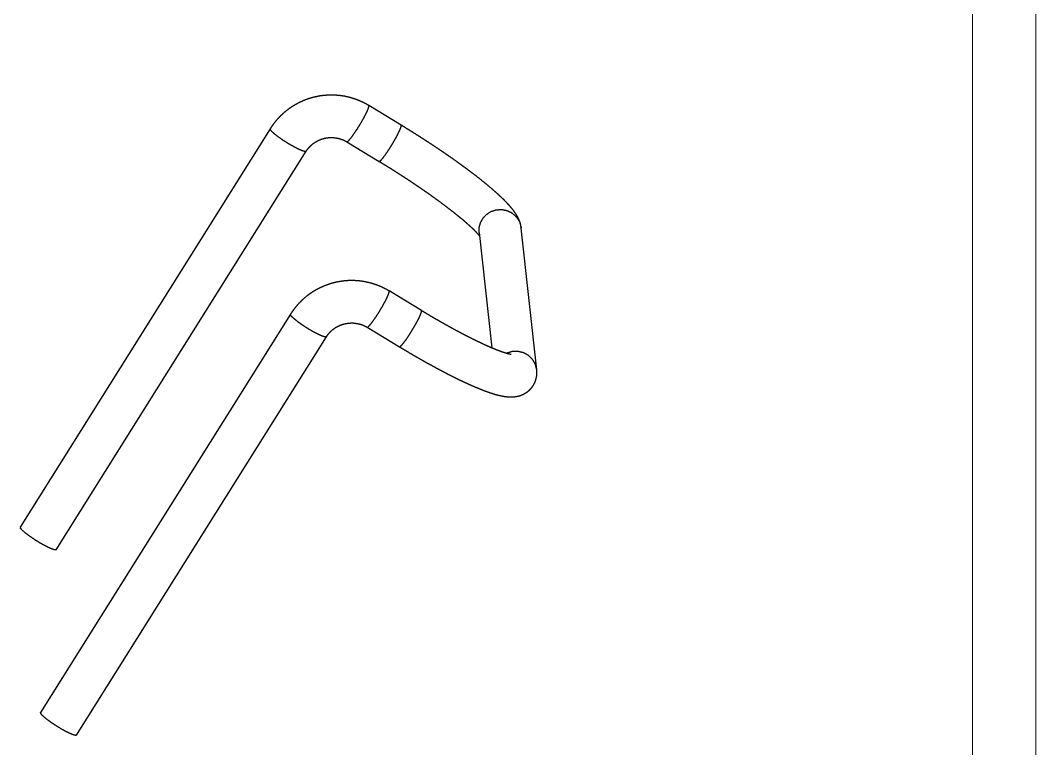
# Model space of a CAD drawing. Header units: millimetres. Extents: x 0 to 594, y 0 to 420.
# Drawn here: x 433.6 to 594, y 94.9 to 210 of the extents above; entities that cross this region are included whole.
import ezdxf

# ---------------------------------------------------------------- set-up
doc = ezdxf.new("R2010")
doc.units = ezdxf.units.MM
doc.layers.add('101', color=7, linetype='Continuous', true_color=0xffffff)

msp = doc.modelspace()

# ---------------------------------------------------------------- linework, layer by layer
at = {"layer": '101', "color": 133, "linetype": 'Continuous', "lineweight": 18}
for p, q in [((594, 0), (594, 420)), ((584, 10), (584, 410))]:
    msp.add_line(p, q, dxfattribs=at)
at = {"layer": '101', "color": 151, "linetype": 'Continuous', "lineweight": 25}
for p, q in [((493.78, 193.44), (488.67, 196.53)), ((473.09, 192.86), (433.62, 129.91)), ((439.3, 126.35), (478.76, 189.3)), ((485.2, 190.8), (490.3, 187.71)), ((506.09, 176.45), (508.08, 158.23)), ((512.75, 177.18), (512.7, 177.49)), ((515.2, 154.77), (512.75, 177.18)), ((496.98, 164.13), (491.88, 167.23)), ((476.3, 163.55), (436.83, 100.61)), ((488.41, 161.5), (493.51, 158.41)), ((442.51, 97.05), (481.97, 160))]:
    msp.add_line(p, q, dxfattribs=at)
for points, knots in [([(488.67, 196.53), (488.32, 196.74), (487.96, 196.93), (487.37, 197.21), (486.76, 197.46), (486.14, 197.67), (485.51, 197.85), (484.86, 197.99), (484.21, 198.09), (483.56, 198.15), (482.9, 198.18), (482.24, 198.17), (481.58, 198.12), (480.93, 198.04), (480.28, 197.91), (479.64, 197.75), (479.02, 197.56), (478.4, 197.32), (477.8, 197.06), (477.21, 196.75), (476.65, 196.42), (476.1, 196.05), (475.58, 195.65), (475.08, 195.23), (474.6, 194.77), (474.16, 194.29), (473.74, 193.79), (473.4, 193.33), (473.09, 192.86)], [0, 0, 0.023073, 0.046123, 0.083091, 0.120094, 0.157128, 0.194168, 0.231243, 0.268326, 0.305434, 0.342546, 0.37968, 0.416814, 0.453961, 0.491104, 0.52825, 0.565392, 0.602527, 0.639652, 0.676764, 0.713864, 0.750943, 0.788006, 0.82504, 0.862065, 0.899066, 0.936026, 0.967983, 1, 1]), ([(487, 193.09), (487.49, 193.9), (487.94, 194.7), (488.31, 195.41), (488.56, 195.98), (488.69, 196.36), (488.67, 196.53)], [0, 0, 0.246161, 0.482231, 0.689461, 0.851569, 0.956393, 1, 1]), ([(475.99, 190.5), (475.2, 191), (474.47, 191.5), (473.85, 191.98), (473.39, 192.38), (473.13, 192.68), (473.09, 192.86)], [0, 0, 0.246211, 0.480905, 0.686257, 0.846975, 0.952035, 1, 1]), ([(485.74, 191.27), (486.11, 191.76), (486.54, 192.38), (487, 193.09)], [0, 0, 0.278586, 0.619491, 1, 1]), ([(492.1, 189.99), (492.56, 190.74), (492.97, 191.48), (493.33, 192.15), (493.6, 192.72), (493.76, 193.14), (493.8, 193.38)], [0, 0, 0.229641, 0.451958, 0.652014, 0.816453, 0.934582, 1, 1]), ([(512.68, 177.57), (512.63, 177.83), (512.54, 178.11), (512.44, 178.37), (512.32, 178.66), (512.18, 178.92), (512.01, 179.23), (511.82, 179.51), (511.57, 179.88), (511.29, 180.23), (510.94, 180.64), (510.57, 181.05), (510.2, 181.44), (509.8, 181.84), (509.35, 182.26), (508.87, 182.7), (508.38, 183.13), (507.87, 183.57), (507.34, 184.01), (506.79, 184.46), (506.23, 184.92), (505.64, 185.38), (505.03, 185.84), (504.41, 186.31), (503.77, 186.78), (503.12, 187.26), (502.45, 187.74), (501.77, 188.23), (501.07, 188.71), (500.36, 189.2), (499.64, 189.69), (498.91, 190.17), (498.18, 190.66), (497.43, 191.14), (496.68, 191.63), (495.93, 192.1), (495.17, 192.58), (494.41, 193.05), (494.09, 193.24), (493.78, 193.44)], [0, 0, 0.010434, 0.022273, 0.033567, 0.045946, 0.057821, 0.071777, 0.085435, 0.103217, 0.121167, 0.142587, 0.164873, 0.186304, 0.20873, 0.233507, 0.259495, 0.285433, 0.312482, 0.339868, 0.368265, 0.397169, 0.426984, 0.45735, 0.488525, 0.520235, 0.552642, 0.585535, 0.619008, 0.652893, 0.687242, 0.721912, 0.756923, 0.792159, 0.827608, 0.863176, 0.898835, 0.934508, 0.970132, 0.985074, 1, 1]), ([(493.8, 193.38), (493.79, 193.42), (493.78, 193.44)], [0, 0, 0.569609, 1, 1]), ([(478.76, 189.3), (478.86, 189.44), (478.95, 189.57), (479.21, 189.89), (479.5, 190.19), (479.81, 190.47), (480.15, 190.71), (480.51, 190.92), (480.89, 191.1), (481.28, 191.25), (481.69, 191.36), (482.1, 191.44), (482.51, 191.48), (482.93, 191.48), (483.35, 191.44), (483.76, 191.37), (484.16, 191.27), (484.55, 191.13), (484.93, 190.96), (485.06, 190.88), (485.2, 190.8)], [0, 0, 0.022637, 0.045274, 0.10187, 0.158765, 0.215709, 0.272845, 0.329914, 0.387149, 0.4443, 0.501544, 0.558706, 0.615885, 0.672982, 0.730016, 0.786942, 0.843757, 0.900513, 0.957016, 0.978509, 1, 1]), ([(485.2, 190.8), (485.39, 190.89), (485.74, 191.27)], [0, 0, 0.288264, 1, 1]), ([(478.76, 189.3), (478.57, 189.26), (478.16, 189.38), (477.55, 189.64), (476.81, 190.03), (475.99, 190.5)], [0, 0, 0.063515, 0.204482, 0.419473, 0.692069, 1, 1]), ([(490.3, 187.71), (490.46, 187.77), (490.74, 188.06), (491.14, 188.56), (491.6, 189.22), (492.1, 189.99)], [0, 0, 0.057742, 0.196948, 0.412232, 0.687221, 1, 1]), ([(490.3, 187.71), (490.68, 187.48), (491.06, 187.24), (491.79, 186.79), (492.51, 186.34), (493.23, 185.88), (493.94, 185.42), (494.65, 184.96), (495.35, 184.5), (496.04, 184.03), (496.72, 183.57), (497.39, 183.11), (498.04, 182.66), (498.68, 182.2), (499.3, 181.76), (499.9, 181.32), (500.48, 180.88), (501.04, 180.46), (501.59, 180.04), (502.1, 179.64), (502.59, 179.24), (503.06, 178.86), (503.5, 178.5), (503.91, 178.15), (504.29, 177.81), (504.64, 177.49), (504.96, 177.2), (505.24, 176.92), (505.49, 176.67), (505.71, 176.44), (505.89, 176.24), (506.02, 176.09), (506.12, 175.96), (506.15, 175.93)], [0, 0, 0.022546, 0.045123, 0.088161, 0.131246, 0.174293, 0.217203, 0.259881, 0.302257, 0.344209, 0.385691, 0.426562, 0.466801, 0.506239, 0.54489, 0.58255, 0.619272, 0.654815, 0.689273, 0.722364, 0.754228, 0.784531, 0.813472, 0.840652, 0.866339, 0.890051, 0.912143, 0.93203, 0.950167, 0.965864, 0.979663, 0.989547, 0.997861, 1, 1]), ([(506.09, 176.45), (506.1, 177.26), (506.32, 178.05), (506.73, 178.77), (507.3, 179.36), (508, 179.8), (508.79, 180.05), (509.61, 180.11), (510.43, 179.96), (511.18, 179.62)], [0, 0, 0.110104, 0.220405, 0.331058, 0.442127, 0.553573, 0.665272, 0.777038, 0.888672, 1, 1]), ([(511.18, 179.62), (511.95, 178.98), (512.49, 178.14), (512.75, 177.18)], [0, 0, 0.334578, 0.667726, 1, 1]), ([(491.88, 167.23), (491.53, 167.43), (491.17, 167.63), (490.58, 167.91), (489.97, 168.16), (489.35, 168.37), (488.71, 168.54), (488.07, 168.68), (487.42, 168.79), (486.77, 168.85), (486.11, 168.88), (485.45, 168.87), (484.79, 168.82), (484.14, 168.73), (483.49, 168.61), (482.85, 168.45), (482.22, 168.25), (481.61, 168.02), (481.01, 167.75), (480.42, 167.45), (479.85, 167.12), (479.31, 166.75), (478.78, 166.35), (478.28, 165.93), (477.81, 165.47), (477.36, 164.99), (476.95, 164.48), (476.61, 164.03), (476.3, 163.55)], [0, 0, 0.023073, 0.046123, 0.083091, 0.120094, 0.157128, 0.194169, 0.23124, 0.268326, 0.305434, 0.342546, 0.37968, 0.416814, 0.453961, 0.491104, 0.52825, 0.565392, 0.602527, 0.639652, 0.676763, 0.713864, 0.750944, 0.788006, 0.82504, 0.862064, 0.899066, 0.936026, 0.967983, 1, 1]), ([(490.21, 163.79), (490.7, 164.6), (491.15, 165.39), (491.52, 166.1), (491.77, 166.68), (491.9, 167.06), (491.88, 167.23)], [0, 0, 0.246159, 0.482228, 0.689459, 0.851568, 0.956391, 1, 1]), ([(488.41, 161.5), (488.57, 161.56), (488.85, 161.86), (489.24, 162.36), (489.71, 163.02), (490.21, 163.79)], [0, 0, 0.057936, 0.197256, 0.412525, 0.687389, 1, 1]), ([(493.51, 158.41), (493.64, 158.45), (493.87, 158.67), (494.18, 159.05), (494.57, 159.57), (494.99, 160.2), (495.43, 160.89), (495.86, 161.6), (496.25, 162.3), (496.58, 162.93), (496.82, 163.46), (496.97, 163.85), (497.01, 164.08)], [0, 0, 0.020268, 0.067331, 0.140683, 0.236241, 0.348252, 0.46985, 0.593559, 0.711754, 0.817175, 0.903402, 0.965339, 1, 1]), ([(511.16, 157.19), (511.13, 157.19), (511.08, 157.2), (510.99, 157.22), (510.87, 157.24), (510.72, 157.28), (510.53, 157.33), (510.3, 157.4), (510.04, 157.48), (509.74, 157.58), (509.4, 157.71), (509.04, 157.84), (508.63, 158.01), (508.2, 158.18), (507.73, 158.38), (507.24, 158.6), (506.72, 158.84), (506.18, 159.1), (505.61, 159.37), (505.02, 159.66), (504.41, 159.97), (503.78, 160.29), (503.14, 160.63), (502.48, 160.98), (501.8, 161.35), (501.12, 161.73), (500.42, 162.12), (499.72, 162.52), (499.01, 162.93), (498.29, 163.35), (497.64, 163.74), (496.98, 164.13)], [0, 0, 0.001468, 0.00497, 0.010309, 0.018229, 0.02801, 0.040764, 0.055398, 0.073199, 0.092885, 0.115716, 0.140409, 0.168057, 0.197515, 0.229655, 0.263513, 0.299756, 0.337604, 0.377541, 0.41894, 0.462151, 0.506663, 0.552716, 0.599901, 0.648367, 0.697779, 0.748218, 0.799416, 0.851406, 0.903923, 0.951782, 1, 1]), ([(497.01, 164.08), (497, 164.11), (496.98, 164.13)], [0, 0, 0.569238, 1, 1]), ([(481.97, 159.99), (481.81, 159.96), (481.47, 160.04), (480.97, 160.24), (480.34, 160.55), (479.63, 160.94), (478.89, 161.39), (478.16, 161.86), (477.5, 162.33), (476.96, 162.76), (476.56, 163.12), (476.33, 163.39), (476.3, 163.55)], [0, 0, 0.024089, 0.075543, 0.154387, 0.256045, 0.373921, 0.500211, 0.626482, 0.744315, 0.845895, 0.924649, 0.975996, 1, 1]), ([(481.97, 160), (482.06, 160.13), (482.16, 160.27), (482.42, 160.59), (482.71, 160.89), (483.02, 161.16), (483.36, 161.41), (483.72, 161.62), (484.1, 161.8), (484.49, 161.95), (484.89, 162.06), (485.31, 162.13), (485.72, 162.17), (486.14, 162.18), (486.56, 162.14), (486.97, 162.07), (487.37, 161.97), (487.76, 161.83), (488.13, 161.65), (488.27, 161.58), (488.41, 161.5)], [0, 0, 0.022638, 0.045275, 0.101871, 0.158764, 0.215709, 0.272844, 0.329914, 0.387149, 0.4443, 0.501544, 0.558706, 0.615886, 0.672982, 0.730016, 0.786943, 0.843758, 0.900513, 0.957016, 0.97851, 1, 1]), ([(493.51, 158.41), (493.91, 158.16), (494.31, 157.93), (495.06, 157.48), (495.82, 157.03), (496.57, 156.6), (497.31, 156.18), (498.05, 155.77), (498.78, 155.37), (499.5, 154.98), (500.21, 154.6), (500.91, 154.23), (501.59, 153.88), (502.27, 153.55), (502.93, 153.22), (503.57, 152.92), (504.2, 152.63), (504.81, 152.35), (505.41, 152.09), (505.99, 151.85), (506.55, 151.62), (507.1, 151.41), (507.64, 151.22), (508.17, 151.04), (508.68, 150.89), (509.21, 150.75), (509.73, 150.64), (510.17, 150.56), (510.62, 150.51), (510.94, 150.5), (511.28, 150.5), (511.58, 150.51), (511.9, 150.55), (512.2, 150.61), (512.52, 150.69), (512.82, 150.8), (513.12, 150.94), (513.41, 151.1), (513.7, 151.29), (513.97, 151.51), (514.22, 151.75), (514.47, 152.05), (514.69, 152.38), (514.87, 152.71), (515.01, 153.06), (515.11, 153.4), (515.18, 153.74), (515.22, 154.07), (515.23, 154.39), (515.22, 154.58), (515.2, 154.77)], [0, 0, 0.017835, 0.035611, 0.069267, 0.102661, 0.135755, 0.168455, 0.200761, 0.232564, 0.263881, 0.294585, 0.324725, 0.354151, 0.382949, 0.410938, 0.438259, 0.464685, 0.490431, 0.515217, 0.53936, 0.562496, 0.585121, 0.606731, 0.628139, 0.648606, 0.669617, 0.690001, 0.707048, 0.724272, 0.736612, 0.749423, 0.761104, 0.773394, 0.785101, 0.797417, 0.809592, 0.822284, 0.835057, 0.848204, 0.861481, 0.874979, 0.890015, 0.90513, 0.919489, 0.933746, 0.947262, 0.960532, 0.973268, 0.98561, 0.992875, 1, 1]), ([(515.2, 154.77), (514.99, 155.63), (514.54, 156.4), (513.91, 157.03), (513.12, 157.47), (512.24, 157.68), (511.34, 157.66), (510.48, 157.4)], [0, 0, 0.141631, 0.283566, 0.426013, 0.569039, 0.712549, 0.856303, 1, 1]), ([(436.52, 127.55), (435.74, 128.05), (435, 128.56), (434.38, 129.03), (433.93, 129.43), (433.67, 129.73), (433.62, 129.91)], [0, 0, 0.246277, 0.481018, 0.686402, 0.847109, 0.952108, 1, 1]), ([(439.3, 126.35), (439.11, 126.31), (438.69, 126.43), (438.09, 126.7), (437.34, 127.08), (436.52, 127.55)], [0, 0, 0.063282, 0.204102, 0.4191, 0.691842, 1, 1]), ([(442.51, 97.05), (442.35, 97.01), (442.01, 97.09), (441.5, 97.3), (440.88, 97.6), (440.17, 97.99), (439.43, 98.44), (438.7, 98.91), (438.04, 99.38), (437.49, 99.81), (437.09, 100.18), (436.86, 100.45), (436.83, 100.61)], [0, 0, 0.023986, 0.075336, 0.154122, 0.255761, 0.373659, 0.499997, 0.626334, 0.744236, 0.845873, 0.924659, 0.976012, 1, 1])]:
    msp.add_open_spline(points, degree=1, knots=knots, dxfattribs=at)

doc.saveas('drawing.dxf')
